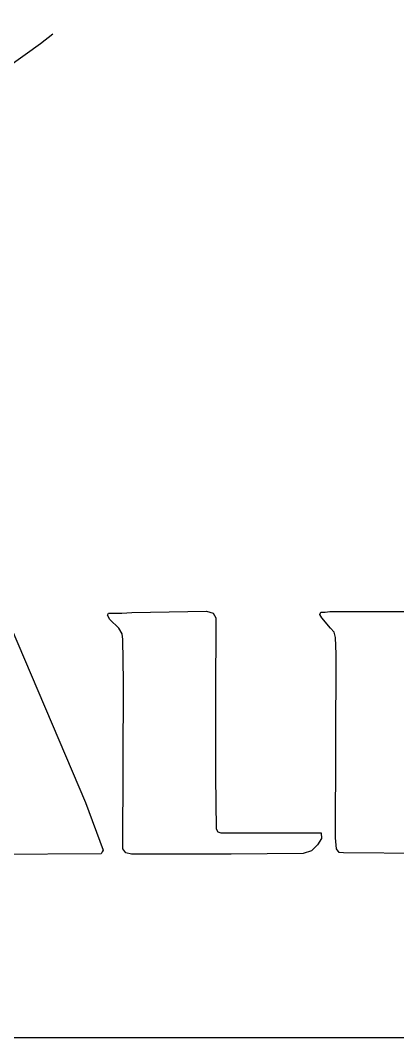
# Model space of a CAD drawing. Header units: millimetres. Extents: x 0 to 345, y 0 to 297.
# Drawn here: x 268.85 to 273.34, y 118.22 to 130.32 of the extents above; entities that cross this region are included whole.
import ezdxf

# ---------------------------------------------------------------- set-up
doc = ezdxf.new("R2010")
doc.units = ezdxf.units.MM
doc.header["$LTSCALE"] = 2
doc.linetypes.add('CACHEX2', pattern=[0.75, 0.5, -0.25])
for name, color, linetype in [('CALQUE_7', 4, 'Continuous'), ('CARTOUCHE', 7, 'Continuous'), ('rosace', 7, 'Continuous')]:
    doc.layers.add(name, color=color, linetype=linetype)

# ---------------------------------------------------------------- blocks, each defined once
blk = doc.blocks.new('A$C581E6685')
at = {"layer": 'CALQUE_7', "color": 142}
for points in [[(-25.053, 6.13), (-23.447, 2.359), (-23.096, 1.417), (-23.113, 1.385), (-23.139, 1.343), (-25.264, 1.333)], [(-16.727, 1.349), (-18.334, 1.36), (-18.42, 1.37), (-18.473, 1.442), (-18.489, 1.657), (-18.481, 5.299), (-18.489, 5.63), (-18.516, 5.733), (-18.593, 5.815), (-18.765, 6.02), (-18.799, 6.082), (-18.783, 6.133), (-18.696, 6.133), (-18.601, 6.143), (-14.679, 6.143)]]:
    blk.add_lwpolyline(points, dxfattribs=at)
blk.add_lwpolyline([(-22.526, 6.122), (-21.048, 6.148), (-20.915, 6.109), (-20.86, 6.016), (-20.872, 4.426), (-20.868, 2.878), (-20.859, 1.841), (-20.824, 1.78), (-20.764, 1.76), (-18.855, 1.76), (-18.777, 1.76), (-18.769, 1.647), (-18.847, 1.524), (-18.967, 1.401), (-19.13, 1.348), (-20.558, 1.339), (-22.536, 1.339), (-22.648, 1.36), (-22.708, 1.441), (-22.691, 4.755), (-22.709, 5.589), (-22.717, 5.701), (-22.786, 5.814), (-22.966, 5.988), (-23.01, 6.071), (-22.993, 6.112), (-22.726, 6.112)], close=True, dxfattribs=at)
at = {"layer": 'rosace', "color": 32, "linetype": 'CACHEX2', "ltscale": 1.5}
blk.add_ellipse((-38.054, 23.814), major_axis=(-19.031, -3.534), ratio=0.590567, dxfattribs=at)
at = {"layer": 'rosace', "color": 32}
blk.add_ellipse((-37.614, 23.85), major_axis=(-13.577, -4.284), ratio=0.791971, dxfattribs=at)

msp = doc.modelspace()

# ---------------------------------------------------------------- linework, layer by layer
at = {"layer": 'CARTOUCHE'}
msp.add_rational_spline([(246.425, 143.855), (246.425, 132.964), (246.425, 122.072), (246.425, 118.232), (250.265, 118.232), (295.804, 118.232), (341.343, 118.232), (345.183, 118.232), (345.183, 122.072), (345.183, 132.964), (345.183, 143.855), (345.183, 147.695), (341.343, 147.695), (295.804, 147.695), (250.265, 147.695), (246.425, 147.695), (246.425, 143.855)], [1, 1, 1, 0.707106781187, 1, 1, 1, 0.707106781187, 1, 1, 1, 0.707106781187, 1, 1, 1, 0.707106781187, 1], degree=2, knots=[0, 0, 0, 1, 1, 2.570796, 2.570796, 3.570796, 3.570796, 5.141593, 5.141593, 6.141593, 6.141593, 7.712389, 7.712389, 8.712389, 8.712389, 10.283185, 10.283185, 10.283185], dxfattribs=at)

# ---------------------------------------------------------------- block references
at = {"layer": 'CARTOUCHE', "xscale": 0.6000000000000015, "yscale": 0.6000000000000015, "zscale": 0.6000000000000015}
msp.add_blockref('A$C581E6685', (283.696, 119.613), dxfattribs=at)

doc.saveas('drawing.dxf')
